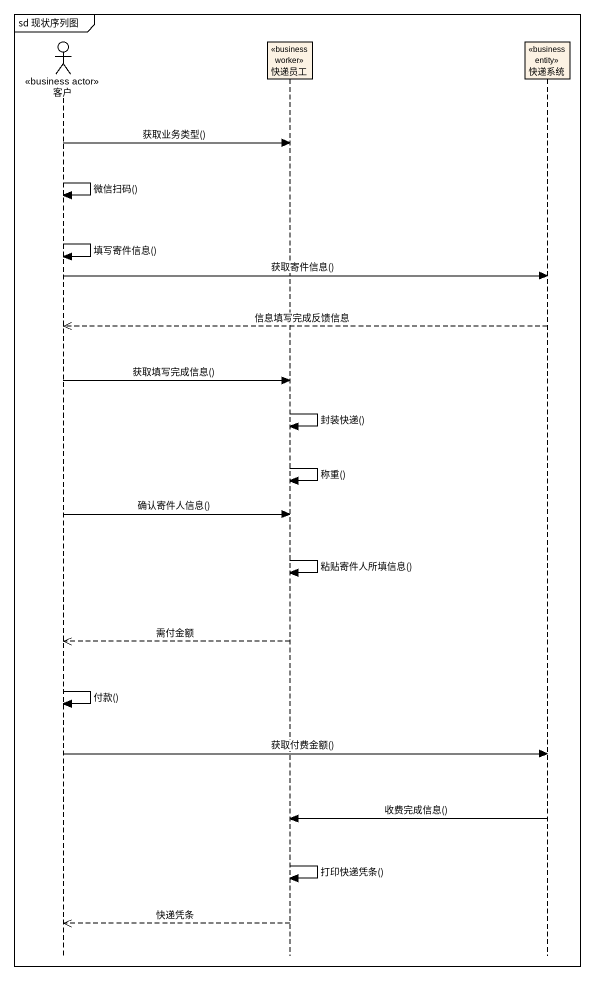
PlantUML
@startuml
mainframe sd 现状序列图
hide footbox
actor 客户 <<business actor>>
participant 快递员工 <<business worker>>
participant 快递系统 <<business entity>>

客户 -> 快递员工 : 获取业务类型()
客户 -> 客户 : 微信扫码()
客户 -> 客户 : 填写寄件信息()
客户 -> 快递系统 : 获取寄件信息()
快递系统 -->> 客户 : 信息填写完成反馈信息
客户 -> 快递员工 : 获取填写完成信息()
快递员工 -> 快递员工 : 封装快递()
快递员工 -> 快递员工 : 称重()
客户 -> 快递员工 : 确认寄件人信息()
快递员工 -> 快递员工 : 粘贴寄件人所填信息()
快递员工 -->> 客户 : 需付金额
客户 -> 客户 : 付款()
客户 -> 快递系统 : 获取付费金额()
快递系统 -> 快递员工 : 收费完成信息()
快递员工 -> 快递员工 : 打印快递凭条()
快递员工 -->> 客户 : 快递凭条
@enduml
